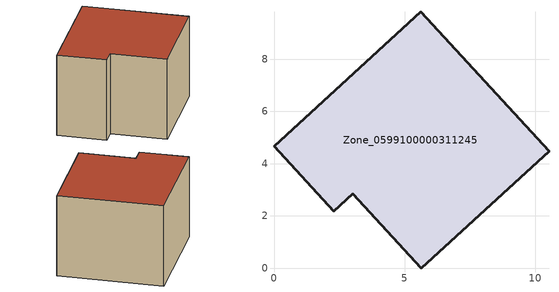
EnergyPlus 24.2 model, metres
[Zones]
Zone_0599100000311245
 floor ground (C_G): 0,4.67 5.61,9.81 10.52,4.48 5.63,0 3.02,2.84 2.29,2.18 z0
 wall outside (C_F): 5.61,9.81 0,4.67 2.29,2.18 3.02,2.84 5.63,0 10.52,4.48 5.61,9.81 z0:5.87
 roof outside (C_R): 10.52,4.48 5.61,9.81 0,4.67 2.29,2.18 3.02,2.84 5.63,0 z5.87
[BUILDING]
Pand.0599100000311245: North Axis=0; Terrain=City; Loads Convergence Tolerance Value=0.04; Temperature Convergence Tolerance Value=0.4; Solar Distribution=FullExterior; Maximum Number of Warmup Days=25; Minimum Number of Warmup Days=1
[Site:Location]
Rotterdam.The.Hague.AP_ZH_NLD Design_Conditions: Latitude=51.96; Longitude=4.45; Time Zone=1; Elevation=-4.5
[SITE:GROUNDTEMPERATURE:BUILDINGSURFACE]
18, 18, 18, 18, 18, 18, 18, 18, 18, 18, 18, 18
[MATERIAL] Thermal Absorptance=0.9; Solar Absorptance=0.7; Visible Absorptance=0.7
Name | Roughness | Thickness | Conductivity | Density | Specific Heat
G.TI.1992-2005 | MediumSmooth | 0.15 | 0.06 | 540 | 1210
F.TI.1992-2005 | Rough | 0.3 | 0.12 | 1920 | 840
R.TI.1992-2005 | MediumRough | 0.2 | 0.08 | 1500 | 1000
[CONSTRUCTION]
C_G: G.TI.1992-2005
C_F: F.TI.1992-2005
C_R: R.TI.1992-2005
[ZONE]
Zone_0599100000311245: Type=1; Multiplier=1; Ceiling Height=Autocalculate; Volume=Autocalculate; Floor Area=autocalculate; Part of Total Floor Area=Yes
[ZONEINFILTRATION:DESIGNFLOWRATE]
Infil_Zone_0599100000311245: Zone or ZoneList or Space or SpaceList=Zone_0599100000311245; Schedule=AlwaysOn; Design Flow Rate Calculation Method=Flow/Area; Flow Rate per Floor Area=0.0015; Constant Term Coefficient=1; Temperature Term Coefficient=0; Velocity Term Coefficient=0; Velocity Squared Term Coefficient=0
[HVACTEMPLATE:ZONE:IDEALLOADSAIRSYSTEM]
Zone_0599100000311245: Maximum Heating Supply Air Temperature=50; Minimum Cooling Supply Air Temperature=13; Maximum Heating Supply Air Humidity Ratio=0.0156; Minimum Cooling Supply Air Humidity Ratio=0.0077; Heating Limit=NoLimit; Cooling Limit=NoLimit; Dehumidification Control Type=ConstantSensibleHeatRatio; Cooling Sensible Heat Ratio=0.7; Dehumidification Setpoint=60; Humidification Control Type=None; Humidification Setpoint=30; Outdoor Air Method=None; Outdoor Air Flow Rate per Person=0.00944; Outdoor Air Flow Rate per Zone Floor Area=0; Outdoor Air Flow Rate per Zone=0; Demand Controlled Ventilation Type=None; Outdoor Air Economizer Type=NoEconomizer; Heat Recovery Type=None; Sensible Heat Recovery Effectiveness=0.7; Latent Heat Recovery Effectiveness=0.65
[ZONECONTROL:THERMOSTAT]
ThermostatControl_Zone_0599100000311245: Zone or ZoneList=Zone_0599100000311245; Control Type Schedule=DualSetpointControlType; Control 1=Thermostat_Zone_0599100000311245; Temperature Difference Between Cutout And Setpoint=0
[THERMOSTATSETPOINT:DUALSETPOINT]
Thermostat_Zone_0599100000311245: Heating Setpoint Temperature Schedule=HeatingSetpoint_Zone_0599100000311245; Cooling Setpoint Temperature Schedule=CoolingSetpoint_Zone_0599100000311245
[SCHEDULE:COMPACT]
HeatingSetpoint_Zone_0599100000311245: Through: 12/31, For: AllDays, Until: 24:00, 21
CoolingSetpoint_Zone_0599100000311245: Through: 12/31, For: AllDays, Until: 24:00, 24
DualSetpointControlType: Through: 12/31, For: AllDays, Until: 24:00, 4
AlwaysOn: Through: 12/31, For: AllDays, Until: 24:00, 1
